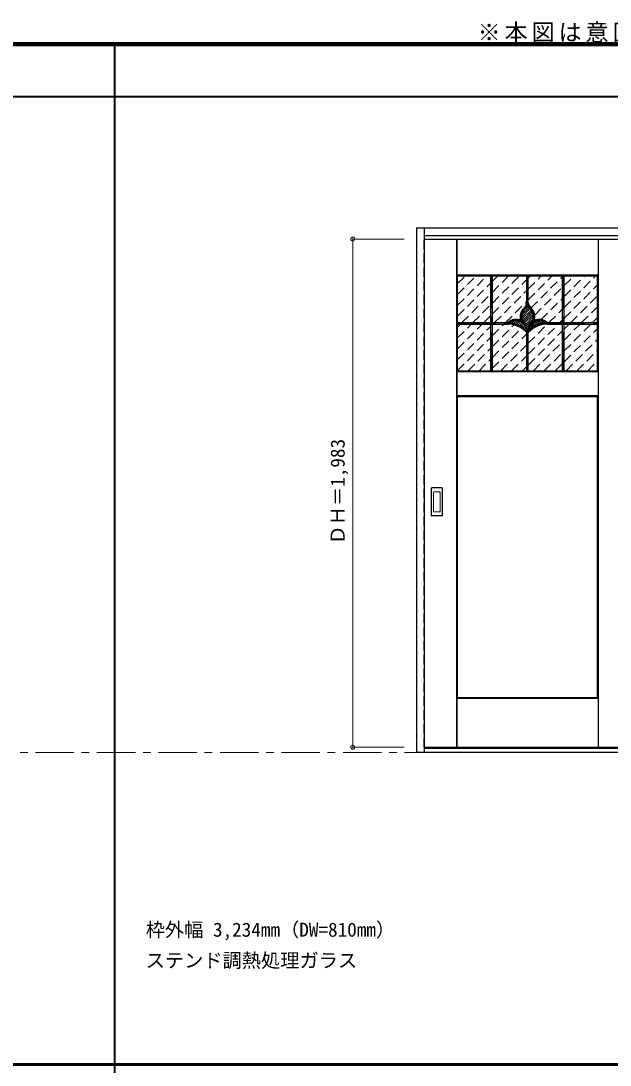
# Model space of a CAD drawing. Units: millimetres, scale not verified. Extents: x -6000 to 5700, y -4307 to 4260.
# Drawn here: x -267 to 2032, y 186 to 4260 of the extents above; entities that cross this region are included whole.
import ezdxf
from ezdxf.enums import TextEntityAlignment as Align

# ---------------------------------------------------------------- set-up
doc = ezdxf.new("R2010")
doc.units = ezdxf.units.MM
doc.header["$LTSCALE"] = 30
doc.header["$PDMODE"] = 32
doc.header["$PDSIZE"] = 15
doc.linetypes.add('CHAIN1', pattern=[8, 5, -1, 1, -1])
doc.linetypes.add('DASHED1', pattern=[1.8, 1.2, -0.6])
for name, color, linetype, lineweight in [('0-2_扉', 3, 'Continuous', 25), ('0-3_仕上げ', 4, 'Continuous', 9), ('0-4_枠', 3, 'Continuous', 25), ('0-6_引手', 3, 'Continuous', 25), ('0-B_寸法', 7, 'Continuous', 9), ('0-C_ハッチ', 4, 'DASHED1', 9), ('F-0_補助線', 7, 'CHAIN1', 18), ('F-1_枠', 6, 'Continuous', 40)]:
    doc.layers.add(name, color=color, linetype=linetype, lineweight=lineweight)
doc.layers.add('0-A_文字', color=7, linetype='Continuous')
doc.styles.add('ＭＳ ゴシック', font='')
doc.styles.get('ＭＳ ゴシック').set_extended_font_data('MS Gothic')

msp = doc.modelspace()

# ---------------------------------------------------------------- linework, layer by layer
at = {"layer": '0-2_扉'}
for p, q in [((1308, 3409), (2895, 3409)), ((1308, 1426), (2895, 1426))]:
    msp.add_line(p, q, dxfattribs=at)
at = {"layer": '0-2_扉', "color": 4, "linetype": 'DASHED1', "lineweight": 9}
msp.add_lwpolyline([(1308, 1426), (1305, 1426), (1305, 3409), (1308, 3409)], dxfattribs=at)
at = {"layer": '0-3_仕上げ', "color": 7, "lineweight": 18}
for p, q in [((1433, 1426), (1433, 3409)), ((1434, 3268), (1434, 3409)), ((1435, 3269), (1435, 3409)), ((1985, 3269), (1985, 3409)), ((1986, 3268), (1986, 3409)), ((1987, 1426), (1987, 3409)), ((1435, 3269), (1985, 3269)), ((1983, 3265), (1986, 3268)), ((1985, 3269), (1986, 3268)), ((1434, 2892), (1437, 2895)), ((1434, 2892), (1435, 2891)), ((1434, 2892), (1434, 2798)), ((1435, 2799), (1435, 2891)), ((1435, 2891), (1985, 2891)), ((1985, 2799), (1985, 2891)), ((1986, 2892), (1986, 2798)), ((1435, 2799), (1985, 2799)), ((1983, 2795), (1986, 2798)), ((1985, 2799), (1986, 2798)), ((1434, 1617), (1437, 1620)), ((1434, 1617), (1435, 1616)), ((1434, 1426), (1434, 1617)), ((1435, 1616), (1985, 1616)), ((1435, 1426), (1435, 1616)), ((1985, 1426), (1985, 1616)), ((1986, 1426), (1986, 1617))]:
    msp.add_line(p, q, dxfattribs=at)
at = {"layer": '0-3_仕上げ', "color": 3, "lineweight": 25}
for p, q in [((1437, 3265), (1983, 3265)), ((1437, 2895), (1437, 3265)), ((1567, 2895), (1567, 3265)), ((1573, 2895), (1573, 3265)), ((1707, 3160.32), (1707, 3265)), ((1713, 3160.32), (1713, 3265)), ((1847, 2895), (1847, 3265)), ((1853, 2895), (1853, 3265)), ((1983, 2895), (1983, 3265)), ((1715.3, 3140.53), (1687.98, 3113.21)), ((1711.83, 3145.55), (1692.2, 3125.91)), ((1719.45, 3136.2), (1687.79, 3104.54)), ((1723.67, 3131.93), (1689.19, 3097.45)), ((1727.2, 3126.97), (1691.61, 3091.38)), ((1729.96, 3121.25), (1694.84, 3086.13)), ((1731.8, 3114.61), (1698.79, 3081.6)), ((1732.35, 3106.67), (1702.8, 3077.12)), ((1437, 3083), (1632.82, 3083)), ((1437, 3077), (1634, 3077)), ((1730.44, 3096.28), (1706.25, 3072.09)), ((1785.99, 3077), (1983, 3077)), ((1787.18, 3083), (1983, 3083)), ((1707, 2895), (1707, 3043.88)), ((1713, 2895), (1713, 3043.88)), ((1437, 2895), (1983, 2895)), ((1437, 2795), (1983, 2795)), ((1437, 1620), (1437, 2795)), ((1983, 1620), (1983, 2795)), ((1437, 1620), (1983, 1620))]:
    msp.add_line(p, q, dxfattribs=at)
at = {"layer": '0-3_仕上げ', "color": 3, "linetype": 'CHAIN1', "lineweight": 25}
for p, q in [((1570, 2895), (1570, 3265)), ((1710, 3160.32), (1710, 3265)), ((1850, 2895), (1850, 3265)), ((1437, 3080), (1634, 3080)), ((1786, 3080), (1983, 3080)), ((1710, 2895), (1710, 3049.89))]:
    msp.add_line(p, q, dxfattribs=at)
at = {"layer": '0-3_仕上げ', "color": 2, "lineweight": 35}
for p, q in [((1648.22, 3085.92), (1652.89, 3081.25)), ((1654.53, 3088.1), (1664.13, 3078.5)), ((1661.8, 3089.32), (1677.96, 3073.15)), ((1670.51, 3089.09), (1704.52, 3055.08)), ((1682.37, 3085.71), (1703.34, 3064.75)), ((1715.2, 3061.07), (1718.48, 3057.79)), ((1717.76, 3067), (1723.15, 3061.61)), ((1721.02, 3072.22), (1728.07, 3065.17)), ((1724.91, 3076.82), (1733.26, 3068.47)), ((1729.41, 3080.8), (1738.71, 3071.51)), ((1734.54, 3084.16), (1744.45, 3074.25)), ((1740.35, 3086.83), (1750.5, 3076.69)), ((1746.99, 3088.69), (1756.87, 3078.8)), ((1754.71, 3089.44), (1763.62, 3080.54)), ((1764.24, 3088.4), (1770.77, 3081.87))]:
    msp.add_line(p, q, dxfattribs=at)
at = {"layer": '0-3_仕上げ', "color": 7, "lineweight": 18}
for points in [[(1435, 3269), (1434, 3268), (1437, 3265)], [(1983, 2895), (1986, 2892), (1985, 2891)], [(1435, 2799), (1434, 2798), (1437, 2795)], [(1983, 1620), (1986, 1617), (1985, 1616)]]:
    msp.add_lwpolyline(points, dxfattribs=at)
at = {"layer": '0-3_仕上げ', "color": 3, "lineweight": 25}
for centre, radius, start, end in [((1724.62, 3108.09), 43, 131.16277, 203.35991), ((1675.26, 3164.56), 32, 311.16277, 353.05604), ((1675.26, 3164.56), 38, 311.16277, 336.10603), ((1744.74, 3164.56), 38, 203.89397, 228.83723), ((1744.74, 3164.56), 32, 186.94396, 228.83723), ((1695.38, 3108.09), 43, 336.64009, 48.83723), ((1724.62, 3108.09), 37, 131.16277, 225.52075), ((1695.38, 3108.09), 37, 314.47925, 48.83723), ((1665.07, 3047.44), 48, 65.27067, 132.2051), ((1634.01, 2980), 97, 41.19177, 90.00377), ((1665.07, 3047.44), 42, 7.55844, 122.98693), ((1634.01, 2980), 103, 45.10773, 85.43764), ((1665.07, 3047.44), 48, 20.5908, 45.52075), ((1754.93, 3047.44), 48, 134.47925, 159.4092), ((1785.99, 2980), 97, 90, 138.80823), ((1754.93, 3047.44), 42, 57.01307, 172.44156), ((1785.99, 2980), 103, 94.56236, 134.89227), ((1754.93, 3047.44), 48, 47.7949, 114.72933)]:
    msp.add_arc(centre, radius, start, end, dxfattribs=at)
at = {"layer": '0-3_仕上げ', "color": 3, "linetype": 'CHAIN1', "lineweight": 25}
for centre, radius, start, end in [((1724.62, 3108.09), 40, 131.16277, 225.52075), ((1675.26, 3164.56), 35, 311.16277, 353.05604), ((1744.74, 3164.56), 35, 186.94396, 228.83723), ((1695.38, 3108.09), 40, 314.47925, 48.83723), ((1665.07, 3047.44), 45, 3.11365, 133.65902), ((1634.01, 2980), 100, 40.5416, 90.00377), ((1754.93, 3047.44), 45, 46.34098, 176.88635), ((1785.99, 2980), 100, 89.99623, 139.4584)]:
    msp.add_arc(centre, radius, start, end, dxfattribs=at)
at = {"layer": '0-4_枠'}
for p, q in [((1278, 3453), (4512, 3453)), ((1278, 1406), (1278, 3453)), ((1308, 1406), (1308, 3453)), ((1308, 3423), (4482, 3423)), ((4512, 1406), (1278, 1406)), ((4482, 1421), (1308, 1421))]:
    msp.add_line(p, q, dxfattribs=at)
at = {"layer": '0-6_引手'}
for p, q in [((1335, 2330), (1335, 2437)), ((1375.5, 2438.5), (1336.5, 2438.5)), ((1377, 2437), (1377, 2330)), ((1375.5, 2328.5), (1336.5, 2328.5))]:
    msp.add_line(p, q, dxfattribs=at)
at = {"layer": '0-6_引手', "color": 7, "lineweight": 18}
for p, q in [((1343.5, 2346), (1343.5, 2421)), ((1367, 2422.5), (1345, 2422.5)), ((1368.5, 2421), (1368.5, 2346)), ((1367, 2344.5), (1345, 2344.5))]:
    msp.add_line(p, q, dxfattribs=at)
at = {"layer": '0-6_引手'}
for centre, start, end in [((1336.5, 2437), 90, 180), ((1375.5, 2437), 0, 90), ((1336.5, 2330), 180, 270), ((1375.5, 2330), 270, 0)]:
    msp.add_arc(centre, 1.5, start, end, dxfattribs=at)
at = {"layer": '0-6_引手', "color": 7, "lineweight": 18}
for centre, start, end in [((1345, 2421), 90, 180), ((1367, 2421), 0, 90), ((1345, 2346), 180, 270), ((1367, 2346), 270, 0)]:
    msp.add_arc(centre, 1.5, start, end, dxfattribs=at)
at = {"layer": '0-B_寸法', "color": 4}
for p, q in [((1028, 3409), (1228, 3409)), ((1028, 3409), (1028, 1426)), ((1028, 1426), (1228, 1426))]:
    msp.add_line(p, q, dxfattribs=at)
at = {"layer": '0-B_寸法'}
for p in [(1028, 3409), (1028, 1426)]:
    msp.add_point(p, dxfattribs=at)
at = {"layer": '0-C_ハッチ'}
for p, q in [((1437, 3150.63), (1551.37, 3265)), ((1437, 3193.05), (1508.95, 3265)), ((1437, 3235.48), (1466.52, 3265)), ((1573, 3159.35), (1678.65, 3265)), ((1573, 3201.77), (1636.23, 3265)), ((1573, 3244.2), (1593.8, 3265)), ((1713, 3172.07), (1805.93, 3265)), ((1713, 3214.49), (1763.51, 3265)), ((1713, 3256.92), (1721.08, 3265)), ((1723.76, 3140.4), (1847, 3263.64)), ((1853, 3142.36), (1975.64, 3265)), ((1853, 3184.79), (1933.21, 3265)), ((1853, 3227.21), (1890.79, 3265)), ((1437, 3108.2), (1567, 3238.2)), ((1573, 3116.92), (1707, 3250.92)), ((1738.16, 3112.38), (1847, 3221.21)), ((1853, 3099.94), (1983, 3229.94)), ((1454.23, 3083), (1567, 3195.77)), ((1581.51, 3083), (1707, 3208.49)), ((1762.98, 3094.77), (1847, 3178.79)), ((1878.49, 3083), (1983, 3187.51)), ((1496.65, 3083), (1567, 3153.35)), ((1623.93, 3083), (1707, 3166.07)), ((1920.92, 3083), (1983, 3145.08)), ((1539.08, 3083), (1567, 3110.92)), ((1677.23, 3093.88), (1682.55, 3099.19)), ((1793.64, 3083), (1847, 3136.36)), ((1963.34, 3083), (1983, 3102.66)), ((1437, 2980.92), (1533.08, 3077)), ((1437, 3023.35), (1490.65, 3077)), ((1437, 3065.77), (1448.23, 3077)), ((1437, 2938.49), (1567, 3068.49)), ((1573, 3032.07), (1617.93, 3077)), ((1573, 3074.49), (1575.51, 3077)), ((1573, 2989.64), (1657.48, 3074.12)), ((1573, 2947.21), (1687.02, 3061.23)), ((1713, 2959.94), (1830.06, 3077)), ((1713, 3002.36), (1787.64, 3077)), ((1836.06, 3083), (1847, 3093.94)), ((1853, 2972.66), (1957.34, 3077)), ((1853, 3015.08), (1914.92, 3077)), ((1853, 3057.51), (1872.49, 3077)), ((1853, 2930.23), (1983, 3060.23)), ((1437, 2896.07), (1567, 3026.07)), ((1573, 2904.79), (1707, 3038.79)), ((1713, 2917.51), (1847, 3051.51)), ((1860.2, 2895), (1983, 3017.8)), ((1478.36, 2895), (1567, 2983.64)), ((1605.64, 2895), (1707, 2996.36)), ((1732.92, 2895), (1847, 3009.08)), ((1902.62, 2895), (1983, 2975.38)), ((1520.79, 2895), (1567, 2941.21)), ((1648.06, 2895), (1707, 2953.94)), ((1775.34, 2895), (1847, 2966.66)), ((1563.21, 2895), (1567, 2898.79)), ((1690.49, 2895), (1707, 2911.51)), ((1817.77, 2895), (1847, 2924.23)), ((1945.05, 2895), (1983, 2932.95))]:
    msp.add_line(p, q, dxfattribs=at)
at = {"layer": 'F-0_補助線'}
msp.add_line((-5490, 1406), (5690, 1406), dxfattribs=at)
at = {"layer": 'F-1_枠'}
for p, q in [((-6000, 4175), (5700, 4175)), ((-6000, 4170), (5700, 4170)), ((-6000, 4165), (5700, 4165)), ((100, -3790), (100, 4175)), ((-6000, 3965), (5700, 3965)), ((-6000, 190.5), (5700, 190.5)), ((-6000, 187.5), (5700, 187.5))]:
    msp.add_line(p, q, dxfattribs=at)

# ---------------------------------------------------------------- texts
at = {"layer": '0-A_文字', "style": 'ＭＳ ゴシック'}
for s, p in [('枠外幅 3,234mm（DW=810mm）', (220, 670.5)), ('ステンド調熱処理ガラス', (220, 550.5))]:
    msp.add_text(s, height=54.99, dxfattribs=at).set_placement(p, align=Align.BOTTOM_LEFT)
at = {"layer": '0-A_文字', "insert": (1515, 4175), "char_height": 65.98, "attachment_point": 7, "style": 'ＭＳ ゴシック'}
msp.add_mtext('\\T1.17;※本図は意匠確認用です。\u3000表記の簡略化している部位がございますのでご注意下さい。', dxfattribs=at)
at = {"layer": '0-B_寸法', "style": 'ＭＳ ゴシック'}
msp.add_text('ＤＨ＝1,983', height=54.99, rotation=90, dxfattribs=at).set_placement((1013, 2217.25), align=Align.BOTTOM_LEFT)

doc.saveas('drawing.dxf')
